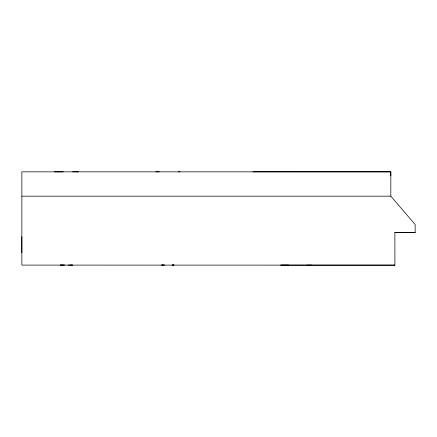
<?xml version="1.0" encoding="UTF-8"?>
<svg xmlns="http://www.w3.org/2000/svg" width="437" height="437" viewBox="0 0 437 437"><rect width="100%" height="100%" fill="white"/><g stroke="black" fill="none" stroke-linecap="round" stroke-linejoin="round"><path stroke-width="0.66" d="M394.748 232.659L415.15 232.659L415.15 224.552L390.82 196.169L390.82 171.85L21.855 171.85L21.855 265.101L394.857 265.133L280.718 265.122L288.54 265.09M390.82 175.893L390.82 171.839L252.968 171.828M394.906 265.128L394.884 232.571L415.15 232.621M163.52 265.073L161.739 265.073L164.776 265.068M173.691 265.073L172.118 265.073L173.899 265.073L173.085 265.073M54.292 171.845L63.31 171.828M72.537 171.834L78.622 171.834M155.659 171.845L159.221 171.834M178.356 171.834L179.984 171.834M21.855 196.169L390.82 196.169M64.878 265.062L60.372 265.062L63.414 265.068M68.03 265.068L72.537 265.068L70.756 265.062M161.941 265.051L162.553 265.073M307.031 265.112L311.384 265.128M21.855 236.63L21.855 252.848"/></g></svg>
